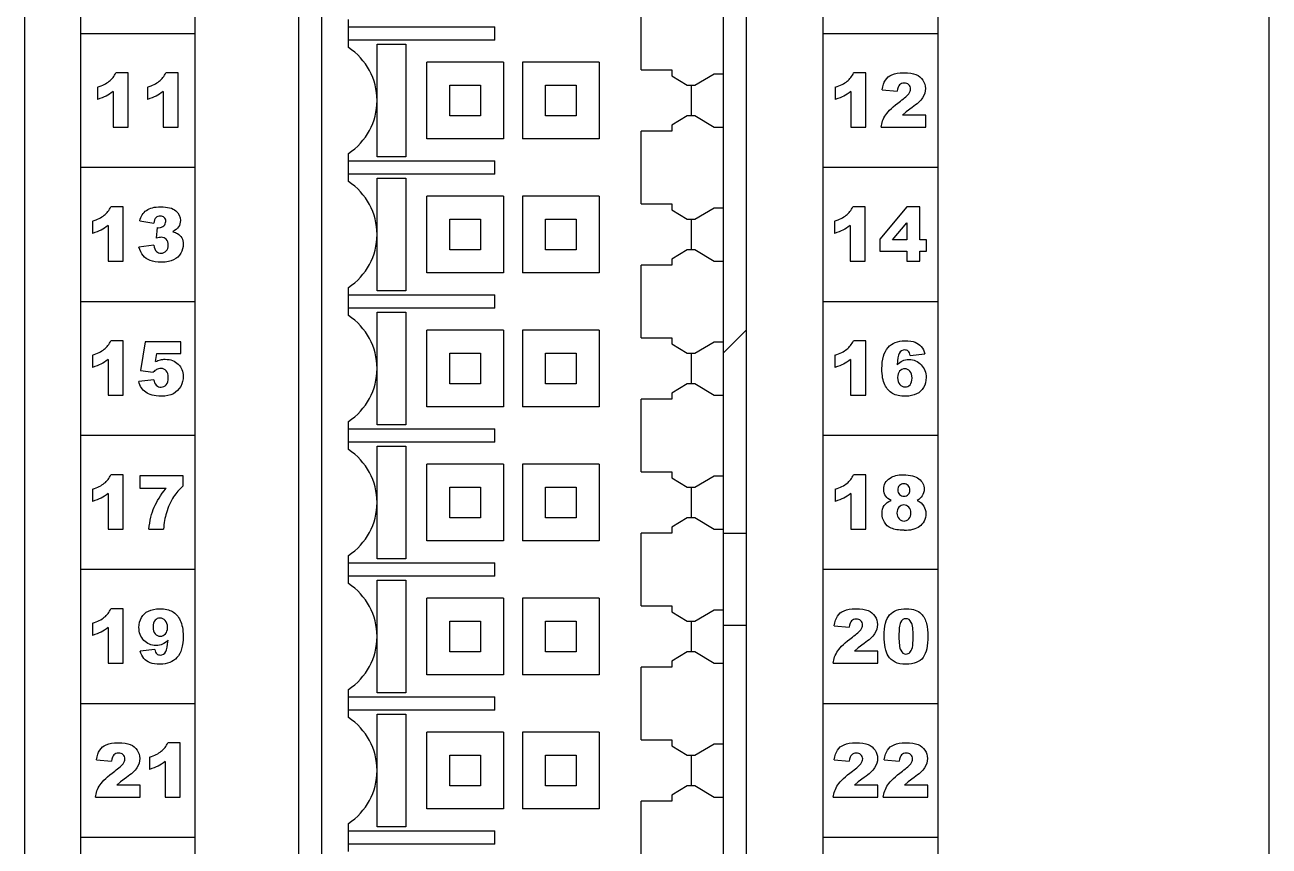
# Model space of a CAD drawing. Header units: millimetres. Extents: x 110 to 143, y 36 to 166.
# Drawn here: x 110.25 to 142.75, y 79.48 to 100.93 of the extents above; entities that cross this region are included whole.
import ezdxf

# ---------------------------------------------------------------- set-up
doc = ezdxf.new("R2010")
doc.units = ezdxf.units.MM
doc.header["$LTSCALE"] = 16.335
doc.layers.get('0').update_dxf_attribs({"linetype": 'CONTINUOUS'})

msp = doc.modelspace()

# ---------------------------------------------------------------- linework, layer by layer
at = {"linetype": 'Continuous'}
for p, q in [((110.246, 41.953), (110.246, 127.853)), ((142.746, 41.953), (142.746, 127.853)), ((117.996, 121.703), (117.996, 51.703)), ((128.496, 51.703), (128.496, 121.703)), ((117.396, 121.303), (117.396, 52.103)), ((129.096, 52.103), (129.096, 121.303)), ((111.696, 118.203), (111.696, 55.203)), ((114.696, 55.203), (114.696, 118.203)), ((131.096, 55.203), (131.096, 118.203)), ((134.096, 118.203), (134.096, 55.203)), ((126.346, 99.753), (126.346, 101.653)), ((118.696, 100.336), (118.696, 101.07)), ((118.696, 100.878), (122.521, 100.878)), ((122.521, 100.528), (122.521, 100.878)), ((111.696, 100.703), (114.696, 100.703)), ((122.521, 100.528), (118.696, 100.528)), ((119.446, 98.957), (119.446, 100.428)), ((119.446, 100.428), (120.197, 100.428)), ((120.197, 100.428), (120.197, 97.478)), ((131.096, 100.703), (134.096, 100.703)), ((120.746, 97.953), (120.746, 99.953)), ((122.746, 99.953), (120.746, 99.953)), ((122.746, 99.953), (122.746, 97.953)), ((123.246, 99.953), (123.246, 97.953)), ((125.246, 99.953), (123.246, 99.953)), ((125.246, 99.953), (125.246, 97.953)), ((112.945, 99.677), (112.623, 99.677)), ((112.945, 98.253), (112.945, 99.677)), ((114.249, 99.677), (113.927, 99.677)), ((114.249, 98.253), (114.249, 99.677)), ((126.346, 99.753), (127.146, 99.753)), ((127.146, 99.753), (127.146, 99.595)), ((127.146, 99.595), (127.549, 99.353)), ((127.746, 99.353), (128.246, 99.653)), ((128.246, 99.653), (128.496, 99.653)), ((132.216, 99.677), (131.894, 99.677)), ((132.216, 98.253), (132.216, 99.677)), ((112.142, 99.301), (112.142, 98.983)), ((112.551, 99.186), (112.551, 98.253)), ((113.447, 99.301), (113.447, 98.983)), ((113.856, 99.186), (113.856, 98.253)), ((121.346, 98.553), (121.346, 99.353)), ((121.346, 99.353), (122.146, 99.353)), ((122.146, 99.353), (122.146, 98.553)), ((123.846, 98.553), (123.846, 99.353)), ((123.846, 99.353), (124.646, 99.353)), ((124.646, 99.353), (124.646, 98.553)), ((127.549, 99.353), (127.746, 99.353)), ((127.646, 99.353), (127.646, 98.553)), ((131.414, 99.301), (131.414, 98.983)), ((131.823, 99.186), (131.823, 98.253)), ((132.639, 99.23), (133.029, 99.198)), ((119.446, 97.478), (119.446, 98.949)), ((122.146, 98.553), (121.346, 98.553)), ((124.646, 98.553), (123.846, 98.553)), ((127.549, 98.553), (127.146, 98.311)), ((127.746, 98.553), (127.549, 98.553)), ((128.246, 98.252), (127.746, 98.553)), ((133.263, 98.655), (133.17, 98.57)), ((133.778, 98.57), (133.17, 98.57)), ((133.42, 98.769), (133.263, 98.655)), ((133.778, 98.253), (133.778, 98.57)), ((112.551, 98.253), (112.945, 98.253)), ((113.856, 98.253), (114.249, 98.253)), ((126.346, 96.253), (126.346, 98.153)), ((127.146, 98.153), (126.346, 98.153)), ((127.146, 98.311), (127.146, 98.153)), ((128.496, 98.252), (128.246, 98.252)), ((131.823, 98.253), (132.216, 98.253)), ((132.611, 98.253), (133.778, 98.253)), ((122.746, 97.953), (120.746, 97.953)), ((125.246, 97.953), (123.246, 97.953)), ((118.696, 96.836), (118.696, 97.57)), ((114.696, 97.203), (111.696, 97.203)), ((118.696, 97.378), (122.521, 97.378)), ((120.197, 97.478), (119.446, 97.478)), ((122.521, 97.028), (122.521, 97.378)), ((134.096, 97.203), (131.096, 97.203)), ((122.521, 97.028), (118.696, 97.028)), ((119.446, 95.457), (119.446, 96.928)), ((119.446, 96.928), (120.197, 96.928)), ((120.197, 96.928), (120.197, 93.978)), ((120.746, 94.453), (120.746, 96.453)), ((122.746, 96.453), (120.746, 96.453)), ((122.746, 96.453), (122.746, 94.453)), ((123.246, 96.453), (123.246, 94.453)), ((125.246, 96.453), (123.246, 96.453)), ((125.246, 96.453), (125.246, 94.453)), ((126.346, 96.253), (127.146, 96.253)), ((127.146, 96.253), (127.146, 96.095)), ((112.813, 96.177), (112.491, 96.177)), ((112.813, 94.753), (112.813, 96.177)), ((127.146, 96.095), (127.549, 95.853)), ((127.746, 95.853), (128.246, 96.153)), ((128.246, 96.153), (128.496, 96.153)), ((132.194, 96.177), (131.872, 96.177)), ((132.194, 94.753), (132.194, 96.177)), ((133.285, 96.177), (132.577, 95.335)), ((133.624, 96.177), (133.285, 96.177)), ((133.624, 95.316), (133.624, 96.177)), ((112.011, 95.801), (112.011, 95.483)), ((112.419, 95.686), (112.419, 94.753)), ((113.245, 95.814), (113.613, 95.748)), ((113.697, 95.635), (113.677, 95.357)), ((113.697, 95.635), (113.748, 95.631)), ((121.346, 95.053), (121.346, 95.853)), ((121.346, 95.853), (122.146, 95.853)), ((122.146, 95.853), (122.146, 95.053)), ((123.846, 95.053), (123.846, 95.853)), ((123.846, 95.853), (124.646, 95.853)), ((124.646, 95.853), (124.646, 95.053)), ((127.549, 95.853), (127.746, 95.853)), ((127.646, 95.853), (127.646, 95.053)), ((131.392, 95.801), (131.392, 95.483)), ((131.8, 95.686), (131.8, 94.753)), ((132.91, 95.316), (133.285, 95.757)), ((133.285, 95.757), (133.285, 95.316)), ((119.446, 93.978), (119.446, 95.449)), ((132.577, 95.335), (132.577, 95.015)), ((133.285, 95.316), (132.91, 95.316)), ((133.8, 95.316), (133.624, 95.316)), ((133.8, 95.015), (133.8, 95.316)), ((113.613, 95.174), (113.224, 95.123)), ((122.146, 95.053), (121.346, 95.053)), ((124.646, 95.053), (123.846, 95.053)), ((127.549, 95.053), (127.146, 94.811)), ((127.746, 95.053), (127.549, 95.053)), ((128.246, 94.752), (127.746, 95.053)), ((132.577, 95.015), (133.285, 95.015)), ((133.285, 95.015), (133.285, 94.753)), ((133.624, 95.015), (133.8, 95.015)), ((133.624, 94.753), (133.624, 95.015)), ((112.419, 94.753), (112.813, 94.753)), ((127.146, 94.653), (126.346, 94.653)), ((126.346, 92.753), (126.346, 94.653)), ((127.146, 94.811), (127.146, 94.653)), ((128.496, 94.752), (128.246, 94.752)), ((131.8, 94.753), (132.194, 94.753)), ((133.285, 94.753), (133.624, 94.753)), ((122.746, 94.453), (120.746, 94.453)), ((125.246, 94.453), (123.246, 94.453)), ((118.696, 93.336), (118.696, 94.07)), ((120.197, 93.978), (119.446, 93.978)), ((111.696, 93.703), (114.696, 93.703)), ((118.696, 93.878), (122.521, 93.878)), ((122.521, 93.528), (122.521, 93.878)), ((131.096, 93.703), (134.096, 93.703)), ((122.521, 93.528), (118.696, 93.528)), ((119.446, 91.957), (119.446, 93.428)), ((119.446, 93.428), (120.197, 93.428)), ((120.197, 93.428), (120.197, 90.478)), ((120.746, 90.953), (120.746, 92.953)), ((122.746, 92.953), (120.746, 92.953)), ((122.746, 92.953), (122.746, 90.953)), ((123.246, 92.953), (123.246, 90.953)), ((125.246, 92.953), (123.246, 92.953)), ((125.246, 92.953), (125.246, 90.953)), ((128.496, 92.363), (129.096, 92.963)), ((112.811, 92.677), (112.49, 92.677)), ((112.811, 91.253), (112.811, 92.677)), ((113.392, 92.653), (113.269, 91.9)), ((114.316, 92.653), (113.392, 92.653)), ((114.316, 92.343), (114.316, 92.653)), ((126.346, 92.753), (127.146, 92.753)), ((127.146, 92.753), (127.146, 92.595)), ((127.746, 92.353), (128.246, 92.653)), ((128.246, 92.653), (128.496, 92.653)), ((132.208, 92.677), (131.886, 92.677)), ((132.208, 91.253), (132.208, 92.677)), ((112.009, 92.301), (112.009, 91.983)), ((113.657, 92.132), (113.69, 92.343)), ((113.69, 92.343), (114.316, 92.343)), ((121.346, 92.353), (122.146, 92.353)), ((121.346, 91.553), (121.346, 92.353)), ((122.146, 92.353), (122.146, 91.553)), ((123.846, 92.353), (124.646, 92.353)), ((123.846, 91.553), (123.846, 92.353)), ((124.646, 92.353), (124.646, 91.553)), ((127.146, 92.595), (127.549, 92.353)), ((127.549, 92.353), (127.746, 92.353)), ((127.646, 92.353), (127.646, 91.553)), ((131.405, 92.301), (131.405, 91.983)), ((133.37, 92.29), (133.757, 92.338)), ((112.418, 92.186), (112.418, 91.253)), ((131.814, 92.186), (131.814, 91.253)), ((113.612, 91.659), (113.218, 91.616)), ((113.269, 91.9), (113.6, 91.853)), ((119.446, 90.478), (119.446, 91.949)), ((122.146, 91.553), (121.346, 91.553)), ((124.646, 91.553), (123.846, 91.553)), ((127.549, 91.553), (127.146, 91.311)), ((127.746, 91.553), (127.549, 91.553)), ((128.246, 91.252), (127.746, 91.553)), ((112.418, 91.253), (112.811, 91.253)), ((127.146, 91.153), (126.346, 91.153)), ((126.346, 89.253), (126.346, 91.153)), ((127.146, 91.311), (127.146, 91.153)), ((128.496, 91.252), (128.246, 91.252)), ((131.814, 91.253), (132.208, 91.253)), ((122.746, 90.953), (120.746, 90.953)), ((125.246, 90.953), (123.246, 90.953)), ((118.696, 89.836), (118.696, 90.57)), ((118.696, 90.378), (122.521, 90.378)), ((120.197, 90.478), (119.446, 90.478)), ((122.521, 90.028), (122.521, 90.378)), ((114.696, 90.203), (111.696, 90.203)), ((122.521, 90.028), (118.696, 90.028)), ((134.096, 90.203), (131.096, 90.203)), ((119.446, 89.928), (120.197, 89.928)), ((119.446, 88.457), (119.446, 89.928)), ((120.197, 89.928), (120.197, 86.978)), ((122.746, 89.453), (120.746, 89.453)), ((120.746, 87.453), (120.746, 89.453)), ((122.746, 89.453), (122.746, 87.453)), ((125.246, 89.453), (123.246, 89.453)), ((123.246, 89.453), (123.246, 87.453)), ((125.246, 89.453), (125.246, 87.453)), ((112.814, 89.177), (112.492, 89.177)), ((112.814, 87.753), (112.814, 89.177)), ((113.244, 89.153), (113.244, 88.824)), ((114.38, 89.153), (113.244, 89.153)), ((114.38, 88.89), (114.38, 89.153)), ((126.346, 89.253), (127.146, 89.253)), ((127.146, 89.253), (127.146, 89.095)), ((127.146, 89.095), (127.549, 88.853)), ((127.746, 88.853), (128.246, 89.153)), ((128.246, 89.153), (128.496, 89.153)), ((132.213, 89.177), (131.892, 89.177)), ((132.213, 87.753), (132.213, 89.177)), ((112.012, 88.801), (112.012, 88.483)), ((113.244, 88.824), (113.935, 88.824)), ((121.346, 88.853), (122.146, 88.853)), ((121.346, 88.053), (121.346, 88.853)), ((122.146, 88.853), (122.146, 88.053)), ((123.846, 88.853), (124.646, 88.853)), ((123.846, 88.053), (123.846, 88.853)), ((124.646, 88.853), (124.646, 88.053)), ((127.549, 88.853), (127.746, 88.853)), ((127.646, 88.853), (127.646, 88.053)), ((131.411, 88.801), (131.411, 88.483)), ((112.421, 88.686), (112.421, 87.753)), ((119.446, 86.978), (119.446, 88.449)), ((131.82, 88.686), (131.82, 87.753)), ((112.421, 87.753), (112.814, 87.753)), ((113.48, 87.753), (113.868, 87.753)), ((122.146, 88.053), (121.346, 88.053)), ((124.646, 88.053), (123.846, 88.053)), ((127.549, 88.053), (127.146, 87.811)), ((127.146, 87.811), (127.146, 87.653)), ((127.746, 88.053), (127.549, 88.053)), ((128.246, 87.752), (127.746, 88.053)), ((128.496, 87.752), (128.246, 87.752)), ((131.82, 87.753), (132.213, 87.753)), ((122.746, 87.453), (120.746, 87.453)), ((125.246, 87.453), (123.246, 87.453)), ((127.146, 87.653), (126.346, 87.653)), ((126.346, 85.753), (126.346, 87.653)), ((128.496, 87.653), (129.096, 87.653)), ((128.496, 87.653), (129.096, 87.653)), ((118.696, 86.336), (118.696, 87.07)), ((118.696, 86.878), (122.521, 86.878)), ((120.197, 86.978), (119.446, 86.978)), ((122.521, 86.528), (122.521, 86.878)), ((114.696, 86.703), (111.696, 86.703)), ((122.521, 86.528), (118.696, 86.528)), ((134.096, 86.703), (131.096, 86.703)), ((119.446, 86.428), (120.197, 86.428)), ((119.446, 84.957), (119.446, 86.428)), ((120.197, 86.428), (120.197, 83.478)), ((122.746, 85.953), (120.746, 85.953)), ((120.746, 83.953), (120.746, 85.953)), ((122.746, 85.953), (122.746, 83.953)), ((125.246, 85.953), (123.246, 85.953)), ((123.246, 85.953), (123.246, 83.953)), ((125.246, 85.953), (125.246, 83.953)), ((112.815, 85.677), (112.493, 85.677)), ((112.815, 84.253), (112.815, 85.677)), ((126.346, 85.753), (127.146, 85.753)), ((127.146, 85.753), (127.146, 85.595)), ((127.146, 85.595), (127.549, 85.353)), ((127.746, 85.353), (128.246, 85.653)), ((128.246, 85.653), (128.496, 85.653)), ((112.013, 85.301), (112.013, 84.983)), ((112.421, 85.186), (112.421, 84.253)), ((121.346, 85.353), (122.146, 85.353)), ((121.346, 84.553), (121.346, 85.353)), ((122.146, 85.353), (122.146, 84.553)), ((123.846, 85.353), (124.646, 85.353)), ((123.846, 84.553), (123.846, 85.353)), ((124.646, 85.353), (124.646, 84.553)), ((127.549, 85.353), (127.746, 85.353)), ((127.646, 85.353), (127.646, 84.553)), ((128.496, 85.253), (129.096, 85.253)), ((128.496, 85.253), (129.096, 85.253)), ((131.386, 85.23), (131.775, 85.198)), ((119.446, 83.478), (119.446, 84.949)), ((113.642, 84.616), (113.255, 84.567)), ((122.146, 84.553), (121.346, 84.553)), ((124.646, 84.553), (123.846, 84.553)), ((127.549, 84.553), (127.146, 84.311)), ((127.746, 84.553), (127.549, 84.553)), ((128.246, 84.252), (127.746, 84.553)), ((132.01, 84.655), (131.917, 84.57)), ((132.524, 84.57), (131.917, 84.57)), ((132.167, 84.769), (132.01, 84.655)), ((132.524, 84.253), (132.524, 84.57)), ((112.421, 84.253), (112.815, 84.253)), ((127.146, 84.311), (127.146, 84.153)), ((128.496, 84.252), (128.246, 84.252)), ((131.357, 84.253), (132.524, 84.253)), ((122.746, 83.953), (120.746, 83.953)), ((125.246, 83.953), (123.246, 83.953)), ((127.146, 84.153), (126.346, 84.153)), ((126.346, 82.253), (126.346, 84.153)), ((118.696, 82.836), (118.696, 83.57)), ((111.696, 83.203), (114.696, 83.203)), ((118.696, 83.378), (122.521, 83.378)), ((120.197, 83.478), (119.446, 83.478)), ((122.521, 83.028), (122.521, 83.378)), ((131.096, 83.203), (134.096, 83.203)), ((122.521, 83.028), (118.696, 83.028)), ((119.446, 82.928), (120.197, 82.928)), ((119.446, 81.457), (119.446, 82.928)), ((120.197, 82.928), (120.197, 79.978)), ((122.746, 82.453), (120.746, 82.453)), ((120.746, 80.453), (120.746, 82.453)), ((122.746, 82.453), (122.746, 80.453)), ((125.246, 82.453), (123.246, 82.453)), ((123.246, 82.453), (123.246, 80.453)), ((125.246, 82.453), (125.246, 80.453)), ((126.346, 82.253), (127.146, 82.253)), ((127.146, 82.253), (127.146, 82.095)), ((114.303, 82.177), (113.981, 82.177)), ((114.303, 80.753), (114.303, 82.177)), ((127.146, 82.095), (127.549, 81.853)), ((127.746, 81.853), (128.246, 82.153)), ((128.246, 82.153), (128.496, 82.153)), ((112.117, 81.73), (112.507, 81.698)), ((113.501, 81.801), (113.501, 81.483)), ((113.91, 81.686), (113.91, 80.753)), ((121.346, 81.853), (122.146, 81.853)), ((121.346, 81.053), (121.346, 81.853)), ((122.146, 81.853), (122.146, 81.053)), ((123.846, 81.853), (124.646, 81.853)), ((123.846, 81.053), (123.846, 81.853)), ((124.646, 81.853), (124.646, 81.053)), ((127.549, 81.853), (127.746, 81.853)), ((127.646, 81.853), (127.646, 81.053)), ((131.389, 81.73), (131.778, 81.698)), ((132.693, 81.73), (133.083, 81.698)), ((112.898, 81.269), (112.741, 81.155)), ((119.446, 79.978), (119.446, 81.449)), ((132.17, 81.269), (132.013, 81.155)), ((133.474, 81.269), (133.317, 81.155)), ((112.741, 81.155), (112.648, 81.07)), ((113.256, 81.07), (112.648, 81.07)), ((113.256, 80.753), (113.256, 81.07)), ((122.146, 81.053), (121.346, 81.053)), ((124.646, 81.053), (123.846, 81.053)), ((127.549, 81.053), (127.146, 80.811)), ((127.746, 81.053), (127.549, 81.053)), ((128.246, 80.752), (127.746, 81.053)), ((132.013, 81.155), (131.92, 81.07)), ((132.527, 81.07), (131.92, 81.07)), ((132.527, 80.753), (132.527, 81.07)), ((133.317, 81.155), (133.224, 81.07)), ((133.832, 81.07), (133.224, 81.07)), ((133.832, 80.753), (133.832, 81.07)), ((112.089, 80.753), (113.256, 80.753)), ((113.91, 80.753), (114.303, 80.753)), ((127.146, 80.653), (126.346, 80.653)), ((126.346, 78.753), (126.346, 80.653)), ((127.146, 80.811), (127.146, 80.653)), ((128.496, 80.752), (128.246, 80.752)), ((131.36, 80.753), (132.527, 80.753)), ((132.665, 80.753), (133.832, 80.753)), ((122.746, 80.453), (120.746, 80.453)), ((125.246, 80.453), (123.246, 80.453)), ((118.696, 79.336), (118.696, 80.07)), ((120.197, 79.978), (119.446, 79.978)), ((114.696, 79.703), (111.696, 79.703)), ((118.696, 79.878), (122.521, 79.878)), ((122.521, 79.528), (122.521, 79.878)), ((134.096, 79.703), (131.096, 79.703)), ((122.521, 79.528), (118.696, 79.528))]:
    msp.add_line(p, q, dxfattribs=at)
for centre, radius, start, end in [((117.796, 98.953), 1.65, 303.0557, 56.9443), ((117.796, 95.453), 1.65, 303.0557, 56.9443), ((117.796, 91.953), 1.65, 303.0557, 56.9443), ((117.796, 88.453), 1.65, 303.0557, 56.9443), ((133.216, 88.8), 1.071, 270.0061, 282.0044), ((117.796, 84.953), 1.65, 303.0557, 56.9443), ((117.796, 81.453), 1.65, 303.0557, 56.9443)]:
    msp.add_arc(centre, radius, start, end, dxfattribs=at)
for points in [[(112.142, 99.301), (112.274, 99.344), (112.377, 99.395), (112.451, 99.455)], [(112.451, 99.455), (112.524, 99.514), (112.581, 99.589), (112.623, 99.677)], [(113.447, 99.301), (113.579, 99.344), (113.682, 99.395), (113.755, 99.455)], [(113.755, 99.455), (113.828, 99.514), (113.885, 99.589), (113.927, 99.677)], [(131.414, 99.301), (131.546, 99.344), (131.649, 99.395), (131.723, 99.455)], [(131.723, 99.455), (131.795, 99.514), (131.852, 99.589), (131.894, 99.677)], [(132.639, 99.23), (132.655, 99.339), (132.682, 99.425), (132.723, 99.486)], [(132.723, 99.486), (132.763, 99.547), (132.821, 99.595), (132.895, 99.627)], [(132.895, 99.627), (132.97, 99.66), (133.072, 99.677), (133.204, 99.677)], [(133.204, 99.677), (133.34, 99.677), (133.446, 99.661), (133.522, 99.63)], [(133.522, 99.63), (133.599, 99.598), (133.658, 99.551), (133.702, 99.486)], [(133.702, 99.486), (133.746, 99.421), (133.768, 99.349), (133.768, 99.269)], [(112.551, 99.186), (112.487, 99.137), (112.425, 99.098), (112.366, 99.068)], [(113.856, 99.186), (113.792, 99.137), (113.73, 99.098), (113.671, 99.068)], [(131.823, 99.186), (131.759, 99.137), (131.697, 99.098), (131.638, 99.068)], [(133.092, 99.363), (133.06, 99.332), (133.039, 99.277), (133.029, 99.198)], [(133.214, 99.41), (133.165, 99.41), (133.123, 99.394), (133.092, 99.363)], [(133.114, 98.938), (133.228, 99.022), (133.3, 99.087), (133.332, 99.131)], [(133.333, 99.365), (133.301, 99.395), (133.262, 99.41), (133.214, 99.41)], [(133.332, 99.131), (133.364, 99.174), (133.38, 99.216), (133.38, 99.256)], [(133.38, 99.256), (133.38, 99.298), (133.364, 99.334), (133.333, 99.365)], [(133.768, 99.269), (133.768, 99.183), (133.742, 99.102), (133.693, 99.024)], [(112.366, 99.068), (112.307, 99.038), (112.232, 99.009), (112.142, 98.983)], [(113.671, 99.068), (113.611, 99.038), (113.537, 99.009), (113.447, 98.983)], [(131.638, 99.068), (131.578, 99.038), (131.504, 99.009), (131.414, 98.983)], [(132.732, 98.578), (132.8, 98.679), (132.927, 98.799), (133.114, 98.938)], [(133.693, 99.024), (133.643, 98.946), (133.552, 98.861), (133.42, 98.769)], [(132.611, 98.253), (132.624, 98.368), (132.664, 98.476), (132.732, 98.578)], [(112.011, 95.801), (112.142, 95.844), (112.246, 95.895), (112.319, 95.955)], [(112.319, 95.955), (112.392, 96.014), (112.449, 96.089), (112.491, 96.177)], [(113.245, 95.814), (113.276, 95.93), (113.334, 96.02), (113.421, 96.083)], [(113.421, 96.083), (113.508, 96.145), (113.631, 96.177), (113.791, 96.177)], [(113.671, 95.893), (113.643, 95.865), (113.623, 95.817), (113.613, 95.748)], [(113.783, 95.935), (113.737, 95.935), (113.7, 95.921), (113.671, 95.893)], [(113.888, 95.897), (113.862, 95.922), (113.827, 95.935), (113.783, 95.935)], [(113.791, 96.177), (113.973, 96.177), (114.105, 96.142), (114.187, 96.074)], [(113.926, 95.795), (113.926, 95.837), (113.913, 95.871), (113.888, 95.897)], [(114.187, 96.074), (114.268, 96.006), (114.309, 95.921), (114.309, 95.818)], [(131.392, 95.801), (131.523, 95.844), (131.627, 95.895), (131.7, 95.955)], [(131.7, 95.955), (131.773, 96.014), (131.83, 96.089), (131.872, 96.177)], [(112.234, 95.568), (112.175, 95.538), (112.1, 95.509), (112.011, 95.483)], [(112.419, 95.686), (112.355, 95.637), (112.293, 95.598), (112.234, 95.568)], [(113.748, 95.631), (113.798, 95.631), (113.84, 95.647), (113.875, 95.679)], [(113.875, 95.679), (113.909, 95.712), (113.926, 95.75), (113.926, 95.795)], [(114.26, 95.654), (114.226, 95.604), (114.177, 95.561), (114.11, 95.525)], [(114.309, 95.818), (114.309, 95.757), (114.292, 95.702), (114.26, 95.654)], [(131.615, 95.568), (131.556, 95.538), (131.481, 95.509), (131.392, 95.483)], [(131.8, 95.686), (131.736, 95.637), (131.674, 95.598), (131.615, 95.568)], [(113.803, 95.38), (113.773, 95.38), (113.731, 95.373), (113.677, 95.357)], [(113.939, 95.327), (113.905, 95.362), (113.86, 95.38), (113.803, 95.38)], [(113.989, 95.176), (113.989, 95.241), (113.972, 95.291), (113.939, 95.327)], [(114.11, 95.525), (114.163, 95.511), (114.205, 95.495), (114.234, 95.477)], [(114.234, 95.477), (114.28, 95.449), (114.316, 95.411), (114.342, 95.364)], [(114.342, 95.364), (114.368, 95.317), (114.381, 95.262), (114.381, 95.197)], [(113.333, 94.905), (113.286, 94.962), (113.249, 95.035), (113.224, 95.123)], [(113.515, 94.774), (113.441, 94.804), (113.381, 94.847), (113.333, 94.905)], [(113.613, 95.174), (113.628, 95.096), (113.651, 95.041), (113.684, 95.011)], [(113.684, 95.011), (113.716, 94.98), (113.757, 94.966), (113.807, 94.966)], [(113.807, 94.966), (113.859, 94.966), (113.903, 94.985), (113.937, 95.023)], [(113.937, 95.023), (113.971, 95.061), (113.989, 95.112), (113.989, 95.176)], [(114.317, 94.962), (114.274, 94.888), (114.213, 94.829), (114.132, 94.79)], [(114.381, 95.197), (114.381, 95.115), (114.359, 95.037), (114.317, 94.962)], [(113.817, 94.729), (113.689, 94.729), (113.588, 94.744), (113.515, 94.774)], [(114.132, 94.79), (114.052, 94.75), (113.946, 94.729), (113.817, 94.729)], [(112.318, 92.455), (112.39, 92.514), (112.448, 92.589), (112.49, 92.677)], [(131.714, 92.455), (131.786, 92.514), (131.844, 92.589), (131.886, 92.677)], [(132.792, 92.5), (132.898, 92.618), (133.045, 92.677), (133.234, 92.677)], [(133.234, 92.677), (133.345, 92.677), (133.433, 92.663), (133.498, 92.638)], [(133.498, 92.638), (133.563, 92.612), (133.616, 92.575), (133.659, 92.525)], [(112.009, 92.301), (112.141, 92.344), (112.244, 92.395), (112.318, 92.455)], [(131.405, 92.301), (131.537, 92.344), (131.64, 92.395), (131.714, 92.455)], [(132.633, 91.945), (132.633, 92.197), (132.685, 92.383), (132.792, 92.5)], [(133.083, 92.343), (133.058, 92.297), (133.038, 92.198), (133.027, 92.048)], [(133.23, 92.438), (133.167, 92.438), (133.118, 92.406), (133.083, 92.343)], [(133.318, 92.404), (133.294, 92.427), (133.265, 92.438), (133.23, 92.438)], [(133.37, 92.29), (133.359, 92.344), (133.342, 92.382), (133.318, 92.404)], [(133.659, 92.525), (133.701, 92.475), (133.734, 92.412), (133.757, 92.338)], [(112.233, 92.068), (112.174, 92.038), (112.099, 92.009), (112.009, 91.983)], [(112.418, 92.186), (112.354, 92.137), (112.292, 92.098), (112.233, 92.068)], [(113.657, 92.132), (113.7, 92.153), (113.743, 92.168), (113.785, 92.178)], [(113.785, 92.178), (113.827, 92.188), (113.869, 92.194), (113.911, 92.194)], [(113.911, 92.194), (114.05, 92.194), (114.164, 92.151), (114.251, 92.066)], [(114.251, 92.066), (114.338, 91.982), (114.382, 91.875), (114.382, 91.747)], [(131.629, 92.068), (131.57, 92.038), (131.495, 92.009), (131.405, 91.983)], [(131.814, 92.186), (131.75, 92.137), (131.688, 92.098), (131.629, 92.068)], [(133.027, 92.048), (133.073, 92.095), (133.121, 92.13), (133.17, 92.153)], [(133.17, 92.153), (133.219, 92.175), (133.275, 92.187), (133.34, 92.187)], [(133.34, 92.187), (133.464, 92.187), (133.57, 92.142), (133.656, 92.053)], [(133.656, 92.053), (133.742, 91.963), (133.786, 91.851), (133.786, 91.714)], [(113.686, 91.926), (113.659, 91.912), (113.631, 91.887), (113.6, 91.853)], [(113.612, 91.659), (113.621, 91.596), (113.643, 91.547), (113.678, 91.514)], [(113.795, 91.953), (113.757, 91.953), (113.721, 91.943), (113.686, 91.926)], [(113.937, 91.894), (113.901, 91.933), (113.854, 91.953), (113.795, 91.953)], [(113.991, 91.711), (113.991, 91.794), (113.973, 91.856), (113.937, 91.894)], [(113.937, 91.527), (113.973, 91.568), (113.991, 91.629), (113.991, 91.711)], [(114.382, 91.747), (114.382, 91.656), (114.359, 91.569), (114.315, 91.486)], [(132.708, 91.529), (132.657, 91.634), (132.633, 91.772), (132.633, 91.945)], [(133.095, 91.886), (133.059, 91.846), (133.04, 91.789), (133.04, 91.714)], [(133.04, 91.714), (133.04, 91.638), (133.059, 91.579), (133.098, 91.536)], [(133.231, 91.946), (133.177, 91.946), (133.131, 91.926), (133.095, 91.886)], [(133.364, 91.884), (133.328, 91.925), (133.284, 91.946), (133.231, 91.946)], [(133.418, 91.704), (133.418, 91.782), (133.399, 91.842), (133.364, 91.884)], [(133.366, 91.53), (133.4, 91.568), (133.418, 91.626), (133.418, 91.704)], [(133.786, 91.714), (133.786, 91.622), (133.764, 91.538), (133.72, 91.461)], [(113.29, 91.452), (113.261, 91.495), (113.237, 91.55), (113.218, 91.616)], [(113.402, 91.333), (113.356, 91.368), (113.319, 91.408), (113.29, 91.452)], [(113.57, 91.255), (113.504, 91.272), (113.447, 91.299), (113.402, 91.333)], [(113.678, 91.514), (113.713, 91.482), (113.755, 91.466), (113.804, 91.466)], [(113.804, 91.466), (113.857, 91.466), (113.902, 91.486), (113.937, 91.527)], [(114.315, 91.486), (114.27, 91.402), (114.206, 91.339), (114.124, 91.295)], [(132.911, 91.3), (132.826, 91.348), (132.759, 91.424), (132.708, 91.529)], [(133.098, 91.536), (133.136, 91.493), (133.183, 91.472), (133.238, 91.472)], [(133.238, 91.472), (133.289, 91.472), (133.332, 91.491), (133.366, 91.53)], [(133.72, 91.461), (133.676, 91.385), (133.616, 91.326), (133.539, 91.288)], [(113.807, 91.229), (113.715, 91.229), (113.636, 91.239), (113.57, 91.255)], [(114.124, 91.295), (114.041, 91.251), (113.935, 91.229), (113.807, 91.229)], [(133.249, 91.229), (133.108, 91.229), (132.995, 91.253), (132.911, 91.3)], [(133.539, 91.288), (133.462, 91.249), (133.365, 91.229), (133.249, 91.229)], [(112.321, 88.955), (112.393, 89.014), (112.45, 89.089), (112.492, 89.177)], [(131.72, 88.955), (131.792, 89.014), (131.849, 89.089), (131.892, 89.177)], [(132.679, 88.803), (132.679, 88.92), (132.734, 89.016), (132.845, 89.091)], [(132.845, 89.091), (132.931, 89.148), (133.044, 89.177), (133.186, 89.177)], [(133.186, 89.177), (133.373, 89.177), (133.51, 89.141), (133.6, 89.07)], [(133.6, 89.07), (133.69, 88.998), (133.735, 88.908), (133.735, 88.801)], [(112.012, 88.801), (112.144, 88.844), (112.247, 88.895), (112.321, 88.955)], [(113.624, 88.328), (113.689, 88.483), (113.793, 88.648), (113.935, 88.824)], [(114.38, 88.89), (114.28, 88.801), (114.198, 88.704), (114.132, 88.601)], [(131.411, 88.801), (131.543, 88.844), (131.646, 88.895), (131.72, 88.955)], [(132.736, 88.614), (132.698, 88.669), (132.679, 88.732), (132.679, 88.803)], [(133.089, 88.895), (133.059, 88.865), (133.045, 88.827), (133.045, 88.78)], [(133.045, 88.78), (133.045, 88.732), (133.059, 88.693), (133.09, 88.663)], [(133.205, 88.94), (133.157, 88.94), (133.119, 88.925), (133.089, 88.895)], [(133.319, 88.894), (133.289, 88.925), (133.25, 88.94), (133.205, 88.94)], [(133.364, 88.777), (133.364, 88.824), (133.349, 88.864), (133.319, 88.894)], [(133.321, 88.663), (133.35, 88.692), (133.364, 88.73), (133.364, 88.777)], [(133.735, 88.801), (133.735, 88.738), (133.716, 88.678), (133.681, 88.624)], [(112.236, 88.568), (112.176, 88.538), (112.102, 88.509), (112.012, 88.483)], [(112.421, 88.686), (112.357, 88.637), (112.295, 88.598), (112.236, 88.568)], [(114.132, 88.601), (114.052, 88.475), (113.988, 88.335), (113.941, 88.18)], [(131.635, 88.568), (131.575, 88.538), (131.501, 88.509), (131.411, 88.483)], [(131.82, 88.686), (131.756, 88.637), (131.694, 88.598), (131.635, 88.568)], [(132.694, 88.373), (132.732, 88.43), (132.79, 88.474), (132.87, 88.505)], [(132.87, 88.505), (132.809, 88.538), (132.764, 88.574), (132.736, 88.614)], [(133.09, 88.663), (133.121, 88.633), (133.161, 88.619), (133.211, 88.619)], [(133.211, 88.619), (133.255, 88.619), (133.292, 88.633), (133.321, 88.663)], [(133.681, 88.624), (133.654, 88.583), (133.612, 88.544), (133.555, 88.505)], [(133.555, 88.505), (133.631, 88.469), (133.687, 88.42), (133.724, 88.361)], [(113.48, 87.753), (113.51, 87.981), (113.558, 88.173), (113.624, 88.328)], [(113.941, 88.18), (113.905, 88.059), (113.88, 87.917), (113.868, 87.753)], [(132.636, 88.165), (132.636, 88.247), (132.656, 88.315), (132.694, 88.373)], [(132.697, 87.936), (132.656, 88.004), (132.636, 88.08), (132.636, 88.165)], [(133.078, 88.333), (133.041, 88.294), (133.024, 88.243), (133.024, 88.178)], [(133.024, 88.178), (133.024, 88.116), (133.042, 88.065), (133.08, 88.026)], [(133.205, 88.39), (133.156, 88.39), (133.114, 88.371), (133.078, 88.333)], [(133.333, 88.33), (133.296, 88.37), (133.253, 88.39), (133.205, 88.39)], [(133.39, 88.179), (133.39, 88.24), (133.371, 88.291), (133.333, 88.33)], [(133.334, 88.027), (133.371, 88.067), (133.39, 88.118), (133.39, 88.179)], [(133.724, 88.361), (133.761, 88.301), (133.78, 88.235), (133.78, 88.163)], [(133.78, 88.163), (133.78, 88.092), (133.764, 88.027), (133.732, 87.966)], [(132.876, 87.782), (132.798, 87.816), (132.738, 87.868), (132.697, 87.936)], [(133.216, 87.729), (133.067, 87.729), (132.954, 87.747), (132.876, 87.782)], [(133.08, 88.026), (133.118, 87.987), (133.161, 87.968), (133.209, 87.968)], [(133.209, 87.968), (133.255, 87.968), (133.297, 87.987), (133.334, 88.027)], [(133.614, 87.825), (133.567, 87.792), (133.508, 87.767), (133.439, 87.752)], [(133.732, 87.966), (133.699, 87.905), (133.66, 87.858), (133.614, 87.825)], [(112.321, 85.455), (112.394, 85.514), (112.451, 85.589), (112.493, 85.677)], [(113.291, 85.445), (113.335, 85.521), (113.395, 85.578), (113.473, 85.618)], [(113.473, 85.618), (113.549, 85.657), (113.647, 85.677), (113.763, 85.677)], [(113.763, 85.677), (113.903, 85.677), (114.015, 85.652), (114.1, 85.604)], [(114.1, 85.604), (114.184, 85.556), (114.252, 85.48), (114.303, 85.375)], [(131.386, 85.23), (131.401, 85.339), (131.429, 85.425), (131.47, 85.486)], [(131.47, 85.486), (131.51, 85.547), (131.567, 85.595), (131.642, 85.627)], [(131.642, 85.627), (131.716, 85.66), (131.818, 85.677), (131.95, 85.677)], [(131.95, 85.677), (132.087, 85.677), (132.193, 85.661), (132.269, 85.63)], [(132.269, 85.63), (132.346, 85.598), (132.405, 85.551), (132.449, 85.486)], [(132.449, 85.486), (132.493, 85.421), (132.515, 85.349), (132.515, 85.269)], [(132.69, 84.959), (132.69, 85.224), (132.738, 85.41), (132.834, 85.517)], [(132.834, 85.517), (132.929, 85.623), (133.075, 85.677), (133.272, 85.677)], [(133.272, 85.677), (133.366, 85.677), (133.443, 85.664), (133.504, 85.641)], [(133.504, 85.641), (133.564, 85.619), (133.614, 85.588), (133.652, 85.551)], [(133.652, 85.551), (133.69, 85.513), (133.72, 85.474), (133.742, 85.433)], [(112.013, 85.301), (112.144, 85.344), (112.248, 85.395), (112.321, 85.455)], [(112.421, 85.186), (112.357, 85.137), (112.295, 85.098), (112.236, 85.068)], [(113.225, 85.191), (113.225, 85.283), (113.247, 85.368), (113.291, 85.445)], [(113.354, 84.852), (113.268, 84.941), (113.225, 85.054), (113.225, 85.191)], [(113.646, 85.376), (113.611, 85.337), (113.595, 85.279), (113.595, 85.201)], [(113.595, 85.201), (113.595, 85.123), (113.612, 85.063), (113.647, 85.021)], [(113.775, 85.434), (113.723, 85.434), (113.68, 85.414), (113.646, 85.376)], [(113.914, 85.369), (113.876, 85.412), (113.829, 85.434), (113.775, 85.434)], [(113.971, 85.192), (113.971, 85.267), (113.952, 85.326), (113.914, 85.369)], [(113.917, 85.02), (113.953, 85.06), (113.971, 85.117), (113.971, 85.192)], [(114.303, 85.375), (114.353, 85.27), (114.379, 85.132), (114.379, 84.961)], [(131.839, 85.363), (131.807, 85.332), (131.786, 85.277), (131.775, 85.198)], [(131.961, 85.41), (131.911, 85.41), (131.87, 85.394), (131.839, 85.363)], [(132.079, 85.365), (132.048, 85.395), (132.009, 85.41), (131.961, 85.41)], [(132.127, 85.256), (132.127, 85.298), (132.111, 85.334), (132.079, 85.365)], [(132.079, 85.131), (132.111, 85.174), (132.127, 85.216), (132.127, 85.256)], [(132.515, 85.269), (132.515, 85.183), (132.489, 85.102), (132.439, 85.024)], [(133.119, 85.32), (133.09, 85.255), (133.076, 85.133), (133.076, 84.958)], [(133.259, 85.418), (133.194, 85.418), (133.148, 85.385), (133.119, 85.32)], [(133.4, 85.322), (133.368, 85.386), (133.322, 85.418), (133.259, 85.418)], [(133.448, 84.947), (133.448, 85.132), (133.431, 85.258), (133.4, 85.322)], [(133.742, 85.433), (133.764, 85.392), (133.782, 85.344), (133.795, 85.29)], [(133.795, 85.29), (133.821, 85.185), (133.834, 85.076), (133.834, 84.963)], [(112.236, 85.068), (112.177, 85.038), (112.102, 85.009), (112.013, 84.983)], [(113.672, 84.719), (113.546, 84.719), (113.44, 84.763), (113.354, 84.852)], [(113.647, 85.021), (113.683, 84.98), (113.727, 84.96), (113.78, 84.96)], [(113.78, 84.96), (113.835, 84.96), (113.881, 84.98), (113.917, 85.02)], [(113.986, 84.857), (113.939, 84.81), (113.891, 84.774), (113.842, 84.752)], [(113.928, 84.563), (113.953, 84.608), (113.972, 84.707), (113.986, 84.857)], [(114.379, 84.961), (114.379, 84.707), (114.326, 84.522), (114.219, 84.405)], [(131.478, 84.578), (131.546, 84.679), (131.673, 84.799), (131.86, 84.938)], [(131.86, 84.938), (131.974, 85.022), (132.047, 85.087), (132.079, 85.131)], [(132.439, 85.024), (132.39, 84.946), (132.299, 84.861), (132.167, 84.769)], [(132.718, 84.662), (132.699, 84.751), (132.69, 84.85), (132.69, 84.959)], [(133.076, 84.958), (133.076, 84.779), (133.091, 84.657), (133.123, 84.592)], [(133.427, 84.667), (133.44, 84.727), (133.448, 84.82), (133.448, 84.947)], [(133.834, 84.963), (133.834, 84.709), (133.791, 84.523), (133.706, 84.406)], [(113.353, 84.381), (113.31, 84.431), (113.278, 84.493), (113.255, 84.567)], [(113.642, 84.616), (113.651, 84.561), (113.669, 84.523), (113.693, 84.501)], [(113.842, 84.752), (113.793, 84.729), (113.736, 84.719), (113.672, 84.719)], [(113.693, 84.501), (113.717, 84.478), (113.747, 84.468), (113.782, 84.468)], [(113.782, 84.468), (113.844, 84.468), (113.893, 84.499), (113.928, 84.563)], [(131.357, 84.253), (131.371, 84.368), (131.411, 84.476), (131.478, 84.578)], [(132.797, 84.45), (132.763, 84.502), (132.737, 84.572), (132.718, 84.662)], [(133.123, 84.592), (133.154, 84.527), (133.2, 84.495), (133.26, 84.495)], [(133.26, 84.495), (133.3, 84.495), (133.334, 84.508), (133.363, 84.536)], [(133.363, 84.536), (133.391, 84.563), (133.413, 84.607), (133.427, 84.667)], [(113.514, 84.268), (113.449, 84.293), (113.395, 84.331), (113.353, 84.381)], [(113.777, 84.229), (113.666, 84.229), (113.578, 84.242), (113.514, 84.268)], [(114.219, 84.405), (114.113, 84.287), (113.966, 84.229), (113.777, 84.229)], [(132.976, 84.285), (132.903, 84.323), (132.843, 84.378), (132.797, 84.45)], [(133.261, 84.229), (133.143, 84.229), (133.048, 84.248), (132.976, 84.285)], [(133.706, 84.406), (133.62, 84.287), (133.472, 84.229), (133.261, 84.229)], [(112.117, 81.73), (112.132, 81.839), (112.16, 81.925), (112.201, 81.986)], [(112.201, 81.986), (112.241, 82.047), (112.299, 82.095), (112.373, 82.127)], [(112.373, 82.127), (112.448, 82.16), (112.55, 82.177), (112.682, 82.177)], [(112.692, 81.91), (112.642, 81.91), (112.601, 81.894), (112.57, 81.863)], [(112.682, 82.177), (112.818, 82.177), (112.924, 82.161), (113, 82.13)], [(112.81, 81.865), (112.779, 81.895), (112.74, 81.91), (112.692, 81.91)], [(113, 82.13), (113.077, 82.098), (113.136, 82.051), (113.18, 81.986)], [(113.18, 81.986), (113.224, 81.921), (113.246, 81.849), (113.246, 81.769)], [(113.501, 81.801), (113.633, 81.844), (113.736, 81.895), (113.809, 81.955)], [(113.809, 81.955), (113.882, 82.014), (113.939, 82.089), (113.981, 82.177)], [(131.389, 81.73), (131.404, 81.839), (131.432, 81.925), (131.472, 81.986)], [(131.472, 81.986), (131.513, 82.047), (131.57, 82.095), (131.645, 82.127)], [(131.645, 82.127), (131.719, 82.16), (131.821, 82.177), (131.953, 82.177)], [(131.964, 81.91), (131.914, 81.91), (131.873, 81.894), (131.842, 81.863)], [(131.953, 82.177), (132.09, 82.177), (132.196, 82.161), (132.272, 82.13)], [(132.082, 81.865), (132.051, 81.895), (132.011, 81.91), (131.964, 81.91)], [(132.272, 82.13), (132.348, 82.098), (132.408, 82.051), (132.452, 81.986)], [(132.452, 81.986), (132.496, 81.921), (132.518, 81.849), (132.518, 81.769)], [(132.693, 81.73), (132.709, 81.839), (132.736, 81.925), (132.777, 81.986)], [(132.777, 81.986), (132.817, 82.047), (132.875, 82.095), (132.949, 82.127)], [(132.949, 82.127), (133.024, 82.16), (133.126, 82.177), (133.258, 82.177)], [(133.268, 81.91), (133.218, 81.91), (133.177, 81.894), (133.146, 81.863)], [(133.258, 82.177), (133.394, 82.177), (133.5, 82.161), (133.576, 82.13)], [(133.387, 81.865), (133.355, 81.895), (133.316, 81.91), (133.268, 81.91)], [(133.576, 82.13), (133.653, 82.098), (133.712, 82.051), (133.756, 81.986)], [(133.756, 81.986), (133.8, 81.921), (133.822, 81.849), (133.822, 81.769)], [(112.57, 81.863), (112.538, 81.832), (112.517, 81.777), (112.507, 81.698)], [(112.592, 81.438), (112.705, 81.522), (112.778, 81.587), (112.81, 81.631)], [(112.858, 81.756), (112.858, 81.798), (112.842, 81.834), (112.81, 81.865)], [(112.81, 81.631), (112.842, 81.674), (112.858, 81.716), (112.858, 81.756)], [(113.246, 81.769), (113.246, 81.683), (113.22, 81.602), (113.171, 81.524)], [(113.91, 81.686), (113.846, 81.637), (113.784, 81.598), (113.725, 81.568)], [(131.842, 81.863), (131.81, 81.832), (131.789, 81.777), (131.778, 81.698)], [(131.863, 81.438), (131.977, 81.522), (132.05, 81.587), (132.082, 81.631)], [(132.13, 81.756), (132.13, 81.798), (132.114, 81.834), (132.082, 81.865)], [(132.082, 81.631), (132.114, 81.674), (132.13, 81.716), (132.13, 81.756)], [(132.518, 81.769), (132.518, 81.683), (132.492, 81.602), (132.442, 81.524)], [(133.146, 81.863), (133.114, 81.832), (133.093, 81.777), (133.083, 81.698)], [(133.168, 81.438), (133.281, 81.522), (133.354, 81.587), (133.386, 81.631)], [(133.386, 81.631), (133.418, 81.674), (133.434, 81.716), (133.434, 81.756)], [(133.434, 81.756), (133.434, 81.798), (133.418, 81.834), (133.387, 81.865)], [(133.822, 81.769), (133.822, 81.683), (133.796, 81.602), (133.747, 81.524)], [(112.21, 81.078), (112.278, 81.179), (112.405, 81.299), (112.592, 81.438)], [(113.171, 81.524), (113.121, 81.446), (113.03, 81.361), (112.898, 81.269)], [(113.725, 81.568), (113.665, 81.538), (113.591, 81.509), (113.501, 81.483)], [(131.481, 81.078), (131.549, 81.179), (131.676, 81.299), (131.863, 81.438)], [(132.442, 81.524), (132.392, 81.446), (132.302, 81.361), (132.17, 81.269)], [(132.786, 81.078), (132.854, 81.179), (132.981, 81.299), (133.168, 81.438)], [(133.747, 81.524), (133.697, 81.446), (133.606, 81.361), (133.474, 81.269)], [(112.089, 80.753), (112.102, 80.868), (112.142, 80.976), (112.21, 81.078)], [(131.36, 80.753), (131.373, 80.868), (131.414, 80.976), (131.481, 81.078)], [(132.665, 80.753), (132.678, 80.868), (132.718, 80.976), (132.786, 81.078)]]:
    msp.add_open_spline(points, degree=3, dxfattribs=at)

doc.saveas('drawing.dxf')
